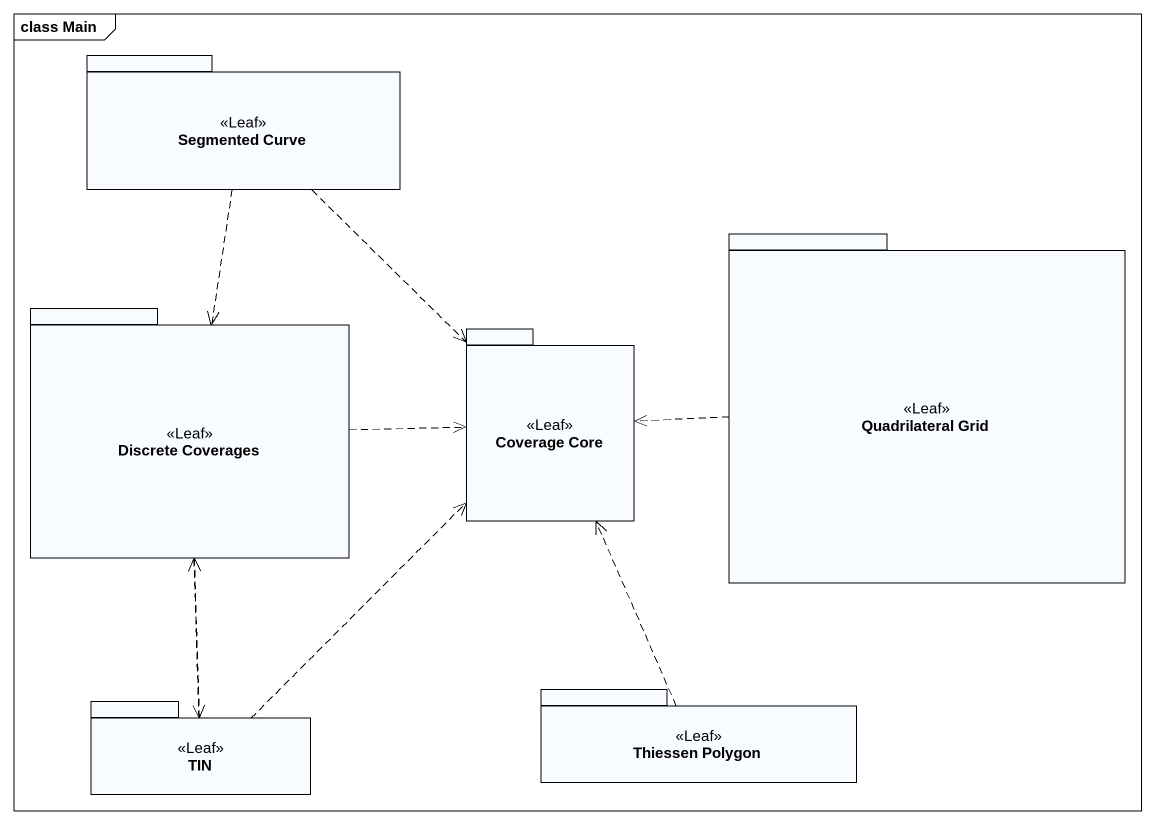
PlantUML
@startuml
mainframe class Main
package "Segmented Curve" as Segmented_Curve <<Leaf>> {
}
package "Quadrilateral Grid" as Quadrilateral_Grid <<Leaf>> {
}
package "Discrete Coverages" as Discrete_Coverages <<Leaf>> {
}
package "Coverage Core" as Coverage_Core <<Leaf>> {
}
package TIN <<Leaf>> {
}
package "Thiessen Polygon" as Thiessen_Polygon <<Leaf>> {
}
Segmented_Curve ..> Discrete_Coverages
Segmented_Curve ..> Coverage_Core
Quadrilateral_Grid .left.> Coverage_Core
Discrete_Coverages .right.> Coverage_Core
Discrete_Coverages ..> TIN
TIN .up.> Discrete_Coverages
TIN .up.> Coverage_Core
Thiessen_Polygon .up.> Coverage_Core
@enduml
